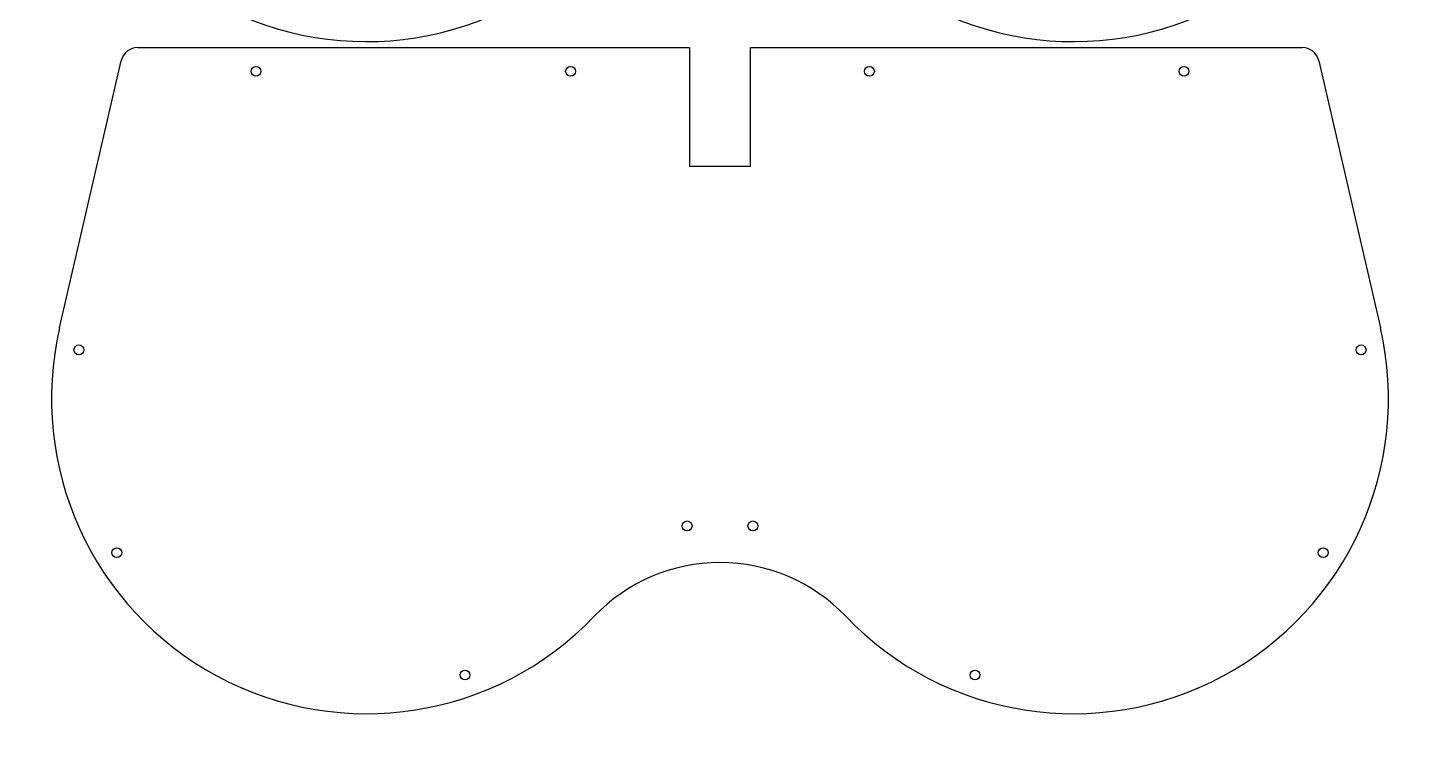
# Model space of a CAD drawing. Extents: x -4 to 405, y -6 to 597.
# Drawn here: x -3.9 to 405, y -5.6 to 205.8 of the extents above; entities that cross this region are included whole.
import ezdxf

# ---------------------------------------------------------------- set-up
doc = ezdxf.new("R2010")
doc.units = 0
doc.layers.get('0').update_dxf_attribs({"linetype": 'CONTINUOUS'})

msp = doc.modelspace()

# ---------------------------------------------------------------- linework, layer by layer
at = {"color": 1}
for points in [[(28.626466, 199.869689), (191.556183, 199.869689), (191.556183, 164.86969), (209.556184, 164.86969), (209.556184, 199.869689), (372.485912, 199.869689)], [(5.53358, 117.070468), (23.754615, 195.994444)], [(64.965493, 192.869689), (64.965493, 192.869689)], [(157.86807, 192.869689), (157.86807, 192.869689)], [(246.1443, 192.869689), (246.1443, 192.869689)], [(339.046868, 192.869689), (339.046868, 192.869689)], [(377.357745, 195.994444), (395.578802, 117.070468)], [(12.679415, 110.623965), (12.679415, 110.623965)], [(391.332938, 110.623965), (391.332938, 110.623965)], [(192.29048, 58.628145), (192.29048, 58.628145)], [(211.721889, 58.628145), (211.721889, 58.628145)], [(23.883709, 50.74178), (23.883709, 50.74178)], [(380.128659, 50.74178), (380.128659, 50.74178)], [(126.689491, 14.60371), (126.689491, 14.60371)], [(277.322879, 14.60371), (277.322879, 14.60371)]]:
    msp.add_lwpolyline(points, dxfattribs=at)
for points in [[(52.00316, 212.796154), (88.870399, 192.912277), (134.480795, 200.128532), (163.409176, 230.422272)], [(237.703227, 230.422272), (266.631603, 200.128507), (312.242016, 192.912237), (349.109269, 212.796119)], [(28.626466, 199.869693), (26.29836, 199.869693), (24.278323, 198.262881), (23.754615, 195.994443)], [(377.357753, 195.994443), (376.834047, 198.262874), (374.814019, 199.869684), (372.48592, 199.869693)], [(62.065493, 192.869689), (62.065493, 193.670502), (62.71468, 194.319689), (63.515491, 194.319689)], [(63.515491, 191.419689), (62.71468, 191.419689), (62.065493, 192.068876), (62.065493, 192.869689)], [(63.515491, 194.319689), (64.316305, 194.319689), (64.965493, 193.670502), (64.965493, 192.869689)], [(64.965493, 192.869689), (64.965493, 192.068876), (64.316305, 191.419689), (63.515491, 191.419689)], [(154.96807, 192.869689), (154.96807, 193.670502), (155.617257, 194.319689), (156.418069, 194.319689)], [(156.418069, 191.419689), (155.617257, 191.419689), (154.96807, 192.068876), (154.96807, 192.869689)], [(156.418069, 194.319689), (157.218883, 194.319689), (157.86807, 193.670502), (157.86807, 192.869689)], [(157.86807, 192.869689), (157.86807, 192.068876), (157.218883, 191.419689), (156.418069, 191.419689)], [(243.2443, 192.869689), (243.2443, 193.670502), (243.893487, 194.319689), (244.694301, 194.319689)], [(244.694301, 191.419689), (243.893487, 191.419689), (243.2443, 192.068876), (243.2443, 192.869689)], [(244.694301, 194.319689), (245.495112, 194.319689), (246.1443, 193.670502), (246.1443, 192.869689)], [(246.1443, 192.869689), (246.1443, 192.068876), (245.495112, 191.419689), (244.694301, 191.419689)], [(336.146866, 192.869689), (336.146866, 193.670502), (336.796061, 194.319689), (337.596867, 194.319689)], [(337.596867, 191.419689), (336.796061, 191.419689), (336.146866, 192.068876), (336.146866, 192.869689)], [(337.596867, 194.319689), (338.397672, 194.319689), (339.046868, 193.670502), (339.046868, 192.869689)], [(339.046868, 192.869689), (339.046868, 192.068876), (338.397672, 191.419689), (337.596867, 191.419689)], [(5.53358, 117.070463), (-3.889046, 76.256549), (15.135919, 34.180039), (52.003153, 14.296163)], [(349.109239, 14.296133), (385.976485, 34.180012), (405.001451, 76.25654), (395.57881, 117.070463)], [(9.779415, 110.623965), (9.779415, 111.424776), (10.428602, 112.073964), (11.229415, 112.073964)], [(11.229415, 109.173964), (10.428602, 109.173964), (9.779415, 109.823151), (9.779415, 110.623965)], [(11.229415, 112.073964), (12.030228, 112.073964), (12.679415, 111.424776), (12.679415, 110.623965)], [(12.679415, 110.623965), (12.679415, 109.823151), (12.030228, 109.173964), (11.229415, 109.173964)], [(388.432935, 110.623965), (388.432935, 111.424776), (389.082131, 112.073964), (389.882936, 112.073964)], [(389.882936, 109.173964), (389.082131, 109.173964), (388.432935, 109.823151), (388.432935, 110.623965)], [(389.882936, 112.073964), (390.683742, 112.073964), (391.332938, 111.424776), (391.332938, 110.623965)], [(391.332938, 110.623965), (391.332938, 109.823151), (390.683742, 109.173964), (389.882936, 109.173964)], [(189.39048, 58.628145), (189.39048, 59.428959), (190.039668, 60.078146), (190.840482, 60.078146)], [(190.840482, 57.178146), (190.039668, 57.178146), (189.39048, 57.827333), (189.39048, 58.628145)], [(190.840482, 60.078146), (191.641296, 60.078146), (192.29048, 59.428959), (192.29048, 58.628145)], [(192.29048, 58.628145), (192.29048, 57.827333), (191.641296, 57.178146), (190.840482, 57.178146)], [(208.821887, 58.628145), (208.821887, 59.428959), (209.471074, 60.078146), (210.271888, 60.078146)], [(210.271888, 57.178146), (209.471074, 57.178146), (208.821887, 57.827333), (208.821887, 58.628145)], [(210.271888, 60.078146), (211.072702, 60.078146), (211.721889, 59.428959), (211.721889, 58.628145)], [(211.721889, 58.628145), (211.721889, 57.827333), (211.072702, 57.178146), (210.271888, 57.178146)], [(20.983708, 50.74178), (20.983708, 51.542592), (21.632896, 52.191779), (22.433709, 52.191779)], [(22.433709, 49.291779), (21.632896, 49.291779), (20.983708, 49.940966), (20.983708, 50.74178)], [(22.433709, 52.191779), (23.234522, 52.191779), (23.883709, 51.542592), (23.883709, 50.74178)], [(23.883709, 50.74178), (23.883709, 49.940966), (23.234522, 49.291779), (22.433709, 49.291779)], [(377.228656, 50.74178), (377.228656, 51.542592), (377.877852, 52.191779), (378.678658, 52.191779)], [(378.678658, 49.291779), (377.877852, 49.291779), (377.228656, 49.940966), (377.228656, 50.74178)], [(378.678658, 52.191779), (379.479463, 52.191779), (380.128659, 51.542592), (380.128659, 50.74178)], [(380.128659, 50.74178), (380.128659, 49.940966), (379.479463, 49.291779), (378.678658, 49.291779)], [(200.556185, 47.813088), (186.522962, 47.813088), (173.100798, 42.071331), (163.409159, 31.922268)], [(237.70321, 31.922268), (228.011571, 42.071331), (214.589407, 47.813088), (200.556185, 47.813088)], [(52.003153, 14.296163), (88.870386, -5.587712), (134.480777, 1.628537), (163.409159, 31.922268)], [(237.70321, 31.922268), (266.631588, 1.628516), (312.241993, -5.587747), (349.109239, 14.296133)], [(123.789491, 14.60371), (123.789491, 15.404521), (124.438678, 16.053709), (125.23949, 16.053709)], [(125.23949, 13.153709), (124.438678, 13.153709), (123.789491, 13.802896), (123.789491, 14.60371)], [(125.23949, 16.053709), (126.040304, 16.053709), (126.689491, 15.404521), (126.689491, 14.60371)], [(126.689491, 14.60371), (126.689491, 13.802896), (126.040304, 13.153709), (125.23949, 13.153709)], [(274.422879, 14.60371), (274.422879, 15.404521), (275.072066, 16.053709), (275.87288, 16.053709)], [(275.87288, 13.153709), (275.072066, 13.153709), (274.422879, 13.802896), (274.422879, 14.60371)], [(275.87288, 16.053709), (276.673691, 16.053709), (277.322879, 15.404521), (277.322879, 14.60371)], [(277.322879, 14.60371), (277.322879, 13.802896), (276.673691, 13.153709), (275.87288, 13.153709)]]:
    msp.add_open_spline(points, degree=3, dxfattribs=at)

doc.saveas('drawing.dxf')
